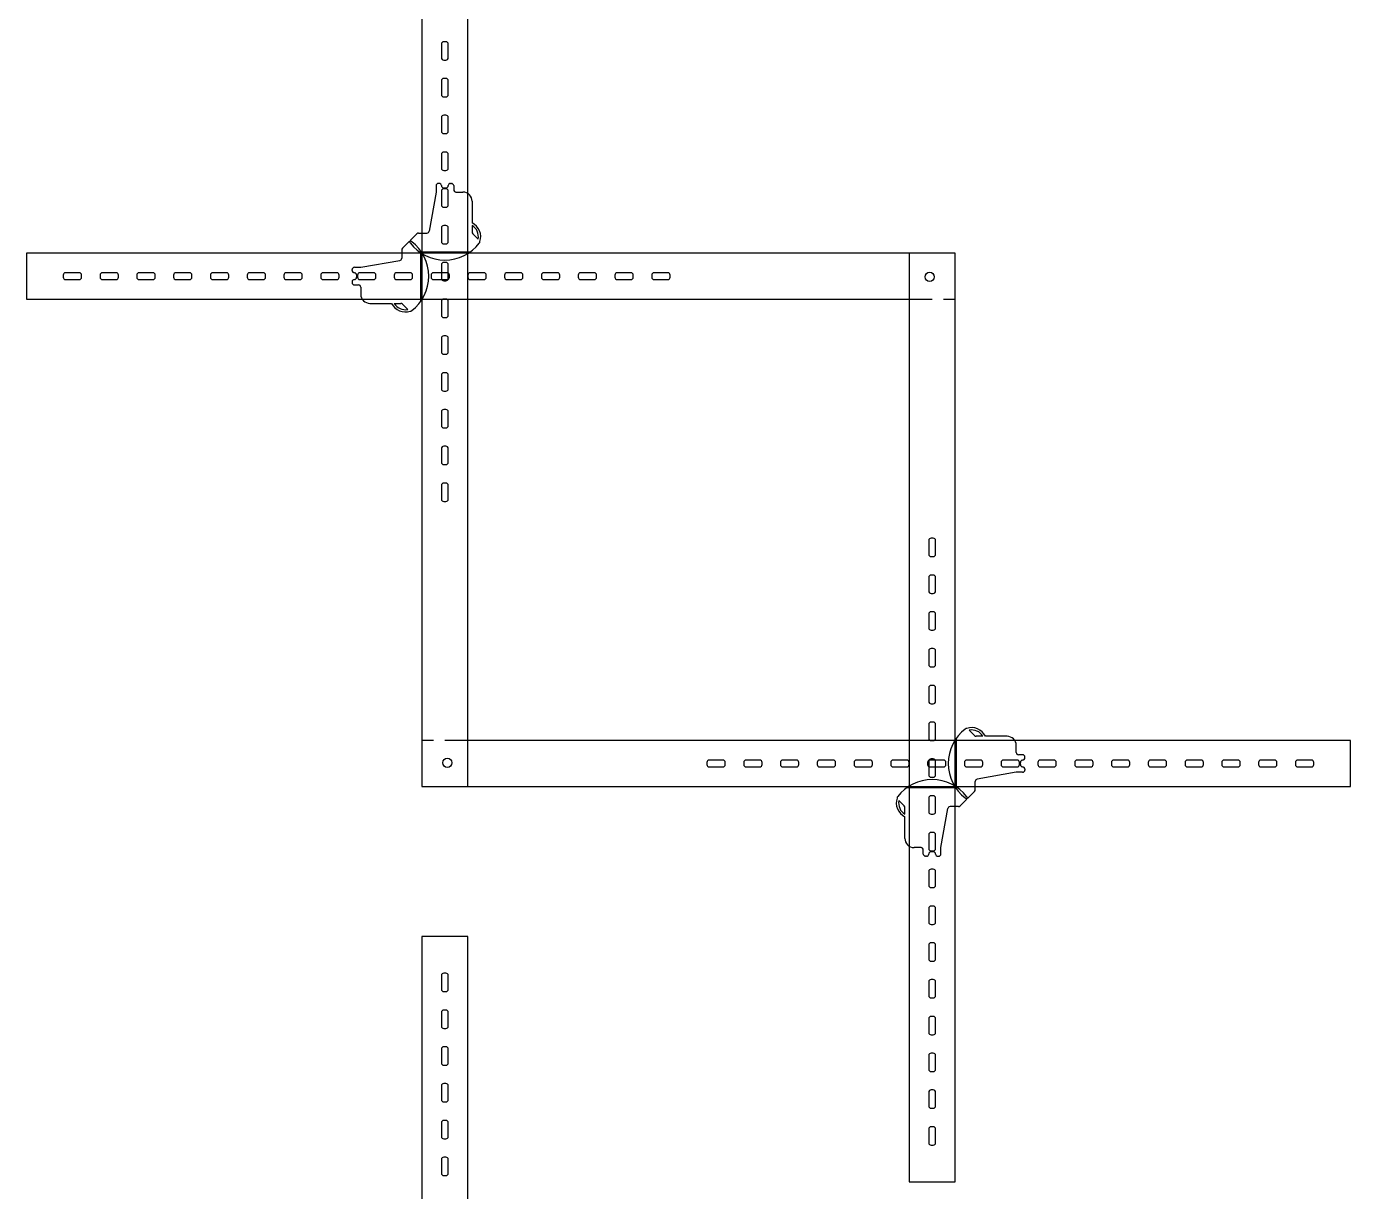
# Model space of a CAD drawing. Header units: inches. Extents: x 2832 to 8547, y -592 to 860.
# Drawn here: x 3682.7 to 3754.7, y -341.4 to -278 of the extents above; entities that cross this region are included whole.
import ezdxf

# ---------------------------------------------------------------- set-up
doc = ezdxf.new("R2010")
doc.units = ezdxf.units.IN
doc.header["$LTSCALE"] = 5
doc.header["$MEASUREMENT"] = 0
doc.linetypes.add('HIDDEN', pattern=[0.375, 0.25, -0.125])
doc.layers.add('FORM', color=5, linetype='Continuous')

# ---------------------------------------------------------------- blocks, each defined once
blk = doc.blocks.new('*U842')
for p, q in [((-2.5, 48), (-2.5, -2.5)), ((0, -2.5), (0, 48)), ((-24, 26.5), (-24, 24)), ((26.5, 26.5), (-24, 26.5)), ((24, 26.5), (24, -24)), ((26.5, -24), (26.5, 26.5)), ((-24, 24), (24, 24)), ((48, 0), (0, 0)), ((48, -2.5), (48, 0)), ((-2.5, -2.5), (48, -2.5)), ((24, -24), (26.5, -24))]:
    blk.add_line(p, q)
at = {"ltscale": 0.1}
for p, q in [((-1.438, 37.875), (-1.438, 37.125)), ((-1.188, 38), (-1.312, 38)), ((-1.062, 37.125), (-1.062, 37.875)), ((-1.312, 37), (-1.188, 37)), ((-1.188, 36), (-1.312, 36)), ((-1.438, 35.875), (-1.438, 35.125)), ((-1.062, 35.125), (-1.062, 35.875)), ((-1.312, 35), (-1.188, 35)), ((-1.438, 33.875), (-1.438, 33.125)), ((-1.188, 34), (-1.312, 34)), ((-1.062, 33.125), (-1.062, 33.875)), ((-1.312, 33), (-1.188, 33)), ((-1.438, 31.875), (-1.438, 31.125)), ((-1.188, 32), (-1.312, 32)), ((-1.062, 31.125), (-1.062, 31.875)), ((-1.312, 31), (-1.188, 31)), ((-1.562, 30.296), (-1.605, 30.296)), ((-0.938, 30.296), (-0.895, 30.296)), ((-1.73, 29.823), (-2.1, 27.7)), ((-1.73, 30.171), (-1.73, 29.823)), ((-1.438, 30.171), (-1.438, 30.171)), ((-1.438, 29.875), (-1.438, 29.125)), ((-1.312, 30.046), (-1.188, 30.046)), ((-1.188, 30), (-1.312, 30)), ((-1.062, 30.171), (-1.062, 30.171)), ((-1.062, 29.125), (-1.062, 29.875)), ((-0.77, 30.171), (-0.77, 29.948)), ((-0.645, 29.823), (-0.27, 29.823)), ((-1.312, 29), (-1.188, 29)), ((0.23, 29.323), (0.23, 28.143)), ((-2.766, 27.559), (-3.114, 27.211)), ((-2.73, 27.596), (-2.73, 27.596)), ((-2.678, 27.596), (-2.223, 27.596)), ((-1.438, 27.875), (-1.438, 27.125)), ((-1.188, 28), (-1.312, 28)), ((-1.062, 27.125), (-1.062, 27.875)), ((0.23, 28.002), (0.23, 27.648)), ((0.266, 27.559), (0.559, 27.266)), ((-3.596, 26.73), (-3.596, 26.73)), ((-3.596, 26.678), (-3.596, 26.223)), ((-3.559, 26.766), (-3.211, 27.114)), ((-1.312, 27), (-1.188, 27)), ((-5.823, 25.73), (-3.7, 26.1)), ((0.102, 26.547), (-2.602, 26.547)), ((-2.547, 23.898), (-2.547, 26.602)), ((0.032, 26.5), (-2.532, 26.5)), ((-2.5, 23.968), (-2.5, 26.532)), ((-1.188, 26), (-1.312, 26)), ((-22, 25.312), (-22, 25.188)), ((-21.125, 25.438), (-21.875, 25.438)), ((-21, 25.188), (-21, 25.312)), ((-20, 25.312), (-20, 25.188)), ((-19.125, 25.438), (-19.875, 25.438)), ((-19, 25.188), (-19, 25.312)), ((-18, 25.312), (-18, 25.188)), ((-17.125, 25.438), (-17.875, 25.438)), ((-17, 25.188), (-17, 25.312)), ((-16, 25.312), (-16, 25.188)), ((-15.125, 25.438), (-15.875, 25.438)), ((-15, 25.188), (-15, 25.312)), ((-14, 25.312), (-14, 25.188)), ((-13.125, 25.438), (-13.875, 25.438)), ((-13, 25.188), (-13, 25.312)), ((-12, 25.312), (-12, 25.188)), ((-11.125, 25.438), (-11.875, 25.438)), ((-11, 25.188), (-11, 25.312)), ((-10, 25.312), (-10, 25.188)), ((-9.125, 25.438), (-9.875, 25.438)), ((-9, 25.188), (-9, 25.312)), ((-8, 25.312), (-8, 25.188)), ((-7.125, 25.438), (-7.875, 25.438)), ((-7, 25.188), (-7, 25.312)), ((-6.296, 25.563), (-6.296, 25.605)), ((-6.171, 25.73), (-5.823, 25.73)), ((-6.171, 25.438), (-6.171, 25.438)), ((-6.046, 25.313), (-6.046, 25.188)), ((-6, 25.312), (-6, 25.188)), ((-5.125, 25.438), (-5.875, 25.438)), ((-5, 25.188), (-5, 25.312)), ((-4, 25.312), (-4, 25.188)), ((-3.125, 25.438), (-3.875, 25.438)), ((-3, 25.188), (-3, 25.312)), ((-2, 25.312), (-2, 25.188)), ((-1.125, 25.438), (-1.875, 25.438)), ((-1.438, 25.875), (-1.438, 25.125)), ((-1.062, 25.125), (-1.062, 25.875)), ((-1, 25.188), (-1, 25.312)), ((0, 25.312), (0, 25.188)), ((0.875, 25.438), (0.125, 25.438)), ((1, 25.188), (1, 25.312)), ((2, 25.312), (2, 25.188)), ((2.875, 25.438), (2.125, 25.438)), ((3, 25.188), (3, 25.312)), ((4, 25.312), (4, 25.188)), ((4.875, 25.438), (4.125, 25.438)), ((5, 25.188), (5, 25.312)), ((6, 25.312), (6, 25.188)), ((6.875, 25.438), (6.125, 25.438)), ((7, 25.188), (7, 25.312)), ((8, 25.312), (8, 25.188)), ((8, 25.312), (8, 25.188)), ((8.875, 25.438), (8.125, 25.438)), ((8.875, 25.438), (8.125, 25.438)), ((9, 25.188), (9, 25.312)), ((9, 25.188), (9, 25.312)), ((10, 25.312), (10, 25.188)), ((10, 25.312), (10, 25.188)), ((10.875, 25.438), (10.125, 25.438)), ((10.875, 25.438), (10.125, 25.438)), ((11, 25.188), (11, 25.312)), ((11, 25.188), (11, 25.312)), ((-21.875, 25.062), (-21.125, 25.062)), ((-19.875, 25.062), (-19.125, 25.062)), ((-17.875, 25.062), (-17.125, 25.062)), ((-15.875, 25.062), (-15.125, 25.062)), ((-13.875, 25.062), (-13.125, 25.062)), ((-11.875, 25.062), (-11.125, 25.062)), ((-9.875, 25.062), (-9.125, 25.062)), ((-7.875, 25.062), (-7.125, 25.062)), ((-6.296, 24.938), (-6.296, 24.895)), ((-6.171, 25.063), (-6.171, 25.063)), ((-6.171, 24.77), (-5.948, 24.77)), ((-5.875, 25.062), (-5.125, 25.062)), ((-5.823, 24.645), (-5.823, 24.27)), ((-3.875, 25.062), (-3.125, 25.062)), ((-1.875, 25.062), (-1.125, 25.062)), ((-1.312, 25), (-1.188, 25)), ((0.125, 25.062), (0.875, 25.062)), ((2.125, 25.062), (2.875, 25.062)), ((4.125, 25.062), (4.875, 25.062)), ((6.125, 25.062), (6.875, 25.062)), ((8.125, 25.062), (8.875, 25.062)), ((8.125, 25.062), (8.875, 25.062)), ((10.125, 25.062), (10.875, 25.062)), ((10.125, 25.062), (10.875, 25.062)), ((-5.323, 23.77), (-4.143, 23.77)), ((-4.002, 23.77), (-3.648, 23.77)), ((-1.438, 23.875), (-1.438, 23.125)), ((-1.188, 24), (-1.312, 24)), ((-1.062, 23.125), (-1.062, 23.875)), ((-3.559, 23.734), (-3.266, 23.441)), ((-1.312, 23), (-1.188, 23)), ((-1.438, 21.875), (-1.438, 21.125)), ((-1.188, 22), (-1.312, 22)), ((-1.062, 21.125), (-1.062, 21.875)), ((-1.312, 21), (-1.188, 21)), ((-1.438, 19.875), (-1.438, 19.125)), ((-1.188, 20), (-1.312, 20)), ((-1.062, 19.125), (-1.062, 19.875)), ((-1.312, 19), (-1.188, 19)), ((-1.188, 18), (-1.312, 18)), ((-1.438, 17.875), (-1.438, 17.125)), ((-1.062, 17.125), (-1.062, 17.875)), ((-1.312, 17), (-1.188, 17)), ((-1.438, 15.875), (-1.438, 15.125)), ((-1.438, 15.875), (-1.438, 15.125)), ((-1.188, 16), (-1.312, 16)), ((-1.188, 16), (-1.312, 16)), ((-1.062, 15.125), (-1.062, 15.875)), ((-1.062, 15.125), (-1.062, 15.875)), ((-1.312, 15), (-1.188, 15)), ((-1.312, 15), (-1.188, 15)), ((-1.438, 13.875), (-1.438, 13.125)), ((-1.438, 13.875), (-1.438, 13.125)), ((-1.188, 14), (-1.312, 14)), ((-1.188, 14), (-1.312, 14)), ((-1.062, 13.125), (-1.062, 13.875)), ((-1.062, 13.125), (-1.062, 13.875)), ((-1.312, 13), (-1.188, 13)), ((-1.312, 13), (-1.188, 13)), ((25.062, 10.875), (25.062, 10.125)), ((25.062, 10.875), (25.062, 10.125)), ((25.312, 11), (25.188, 11)), ((25.312, 11), (25.188, 11)), ((25.438, 10.125), (25.438, 10.875)), ((25.438, 10.125), (25.438, 10.875)), ((25.188, 10), (25.312, 10)), ((25.188, 10), (25.312, 10)), ((25.062, 8.875), (25.062, 8.125)), ((25.062, 8.875), (25.062, 8.125)), ((25.312, 9), (25.188, 9)), ((25.312, 9), (25.188, 9)), ((25.438, 8.125), (25.438, 8.875)), ((25.438, 8.125), (25.438, 8.875)), ((25.188, 8), (25.312, 8)), ((25.188, 8), (25.312, 8)), ((25.062, 6.875), (25.062, 6.125)), ((25.312, 7), (25.188, 7)), ((25.438, 6.125), (25.438, 6.875)), ((25.188, 6), (25.312, 6)), ((25.062, 4.875), (25.062, 4.125)), ((25.312, 5), (25.188, 5)), ((25.438, 4.125), (25.438, 4.875)), ((25.188, 4), (25.312, 4)), ((25.312, 3), (25.188, 3)), ((25.062, 2.875), (25.062, 2.125)), ((25.438, 2.125), (25.438, 2.875)), ((25.188, 2), (25.312, 2)), ((25.062, 0.875), (25.062, 0.125)), ((25.312, 1), (25.188, 1)), ((25.438, 0.125), (25.438, 0.875)), ((25.188, 0), (25.312, 0)), ((26.5, 0.032), (26.5, -2.532)), ((26.547, 0.102), (26.547, -2.602)), ((27.559, 0.266), (27.266, 0.559)), ((28.002, 0.23), (27.648, 0.23)), ((29.323, 0.23), (28.143, 0.23)), ((29.823, -0.645), (29.823, -0.27)), ((13, -1.188), (13, -1.312)), ((13, -1.188), (13, -1.312)), ((13.875, -1.062), (13.125, -1.062)), ((13.875, -1.062), (13.125, -1.062)), ((13.125, -1.438), (13.875, -1.438)), ((13.125, -1.438), (13.875, -1.438)), ((14, -1.312), (14, -1.188)), ((14, -1.312), (14, -1.188)), ((15, -1.188), (15, -1.312)), ((15, -1.188), (15, -1.312)), ((15.875, -1.062), (15.125, -1.062)), ((15.875, -1.062), (15.125, -1.062)), ((15.125, -1.438), (15.875, -1.438)), ((15.125, -1.438), (15.875, -1.438)), ((16, -1.312), (16, -1.188)), ((16, -1.312), (16, -1.188)), ((17, -1.188), (17, -1.312)), ((17.875, -1.062), (17.125, -1.062)), ((17.125, -1.438), (17.875, -1.438)), ((18, -1.312), (18, -1.188)), ((19, -1.188), (19, -1.312)), ((19.875, -1.062), (19.125, -1.062)), ((19.125, -1.438), (19.875, -1.438)), ((20, -1.312), (20, -1.188)), ((21, -1.188), (21, -1.312)), ((21.875, -1.062), (21.125, -1.062)), ((21.125, -1.438), (21.875, -1.438)), ((22, -1.312), (22, -1.188)), ((23, -1.188), (23, -1.312)), ((23.875, -1.062), (23.125, -1.062)), ((23.125, -1.438), (23.875, -1.438)), ((24, -1.312), (24, -1.188)), ((25, -1.188), (25, -1.312)), ((25.062, -1.125), (25.062, -1.875)), ((25.875, -1.062), (25.125, -1.062)), ((25.125, -1.438), (25.875, -1.438)), ((25.312, -1), (25.188, -1)), ((25.438, -1.875), (25.438, -1.125)), ((26, -1.312), (26, -1.188)), ((27, -1.188), (27, -1.312)), ((27.875, -1.062), (27.125, -1.062)), ((27.125, -1.438), (27.875, -1.438)), ((28, -1.312), (28, -1.188)), ((29, -1.188), (29, -1.312)), ((29.875, -1.062), (29.125, -1.062)), ((29.125, -1.438), (29.875, -1.438)), ((30.171, -0.77), (29.948, -0.77)), ((30, -1.312), (30, -1.188)), ((30.046, -1.313), (30.046, -1.188)), ((30.171, -1.063), (30.171, -1.063)), ((30.171, -1.438), (30.171, -1.438)), ((30.296, -0.938), (30.296, -0.895)), ((31, -1.188), (31, -1.312)), ((31.875, -1.062), (31.125, -1.062)), ((31.125, -1.438), (31.875, -1.438)), ((32, -1.312), (32, -1.188)), ((33, -1.188), (33, -1.312)), ((33.875, -1.062), (33.125, -1.062)), ((33.125, -1.438), (33.875, -1.438)), ((34, -1.312), (34, -1.188)), ((35, -1.188), (35, -1.312)), ((35.875, -1.062), (35.125, -1.062)), ((35.125, -1.438), (35.875, -1.438)), ((36, -1.312), (36, -1.188)), ((37, -1.188), (37, -1.312)), ((37.875, -1.062), (37.125, -1.062)), ((37.125, -1.438), (37.875, -1.438)), ((38, -1.312), (38, -1.188)), ((39, -1.188), (39, -1.312)), ((39.875, -1.062), (39.125, -1.062)), ((39.125, -1.438), (39.875, -1.438)), ((40, -1.312), (40, -1.188)), ((41, -1.188), (41, -1.312)), ((41.875, -1.062), (41.125, -1.062)), ((41.125, -1.438), (41.875, -1.438)), ((42, -1.312), (42, -1.188)), ((43, -1.188), (43, -1.312)), ((43.875, -1.062), (43.125, -1.062)), ((43.125, -1.438), (43.875, -1.438)), ((44, -1.312), (44, -1.188)), ((45, -1.188), (45, -1.312)), ((45.875, -1.062), (45.125, -1.062)), ((45.125, -1.438), (45.875, -1.438)), ((46, -1.312), (46, -1.188)), ((25.188, -2), (25.312, -2)), ((29.823, -1.73), (27.7, -2.1)), ((30.171, -1.73), (29.823, -1.73)), ((30.296, -1.563), (30.296, -1.605)), ((23.898, -2.547), (26.602, -2.547)), ((23.968, -2.5), (26.532, -2.5)), ((27.559, -2.766), (27.211, -3.114)), ((27.596, -2.678), (27.596, -2.223)), ((27.596, -2.73), (27.596, -2.73)), ((23.734, -3.559), (23.441, -3.266)), ((25.062, -3.125), (25.062, -3.875)), ((25.312, -3), (25.188, -3)), ((25.438, -3.875), (25.438, -3.125)), ((26.678, -3.596), (26.223, -3.596)), ((26.73, -3.596), (26.73, -3.596)), ((26.766, -3.559), (27.114, -3.211)), ((23.77, -4.002), (23.77, -3.648)), ((23.77, -5.323), (23.77, -4.143)), ((25.188, -4), (25.312, -4)), ((25.73, -5.823), (26.1, -3.7)), ((25.312, -5), (25.188, -5)), ((25.062, -5.125), (25.062, -5.875)), ((25.438, -5.875), (25.438, -5.125)), ((24.645, -5.823), (24.27, -5.823)), ((24.77, -6.171), (24.77, -5.948)), ((24.938, -6.296), (24.895, -6.296)), ((25.062, -6.171), (25.062, -6.171)), ((25.188, -6), (25.312, -6)), ((25.312, -6.046), (25.188, -6.046)), ((25.438, -6.171), (25.438, -6.171)), ((25.562, -6.296), (25.605, -6.296)), ((25.73, -6.171), (25.73, -5.823)), ((25.062, -7.125), (25.062, -7.875)), ((25.312, -7), (25.188, -7)), ((25.438, -7.875), (25.438, -7.125)), ((25.188, -8), (25.312, -8)), ((25.062, -9.125), (25.062, -9.875)), ((25.312, -9), (25.188, -9)), ((25.438, -9.875), (25.438, -9.125)), ((25.188, -10), (25.312, -10)), ((25.062, -11.125), (25.062, -11.875)), ((25.312, -11), (25.188, -11)), ((25.438, -11.875), (25.438, -11.125)), ((25.188, -12), (25.312, -12)), ((25.062, -13.125), (25.062, -13.875)), ((25.312, -13), (25.188, -13)), ((25.438, -13.875), (25.438, -13.125)), ((25.188, -14), (25.312, -14)), ((25.312, -15), (25.188, -15)), ((25.062, -15.125), (25.062, -15.875)), ((25.438, -15.875), (25.438, -15.125)), ((25.188, -16), (25.312, -16)), ((25.062, -17.125), (25.062, -17.875)), ((25.312, -17), (25.188, -17)), ((25.438, -17.875), (25.438, -17.125)), ((25.188, -18), (25.312, -18)), ((25.062, -19.125), (25.062, -19.875)), ((25.312, -19), (25.188, -19)), ((25.438, -19.875), (25.438, -19.125)), ((25.188, -20), (25.312, -20)), ((25.062, -21.125), (25.062, -21.875)), ((25.312, -21), (25.188, -21)), ((25.438, -21.875), (25.438, -21.125)), ((25.188, -22), (25.312, -22))]:
    blk.add_line(p, q, dxfattribs=at)
at = {"linetype": 'HIDDEN'}
for p, q in [((24, 24), (26.5, 24)), ((0, 0), (-2.5, 0))]:
    blk.add_line(p, q, dxfattribs=at)
for centre in [(25.113, 25.21), (-1.113, -1.21)]:
    blk.add_circle(centre, 0.25)
at = {"ltscale": 0.1}
for centre, radius, start, end in [((-1.312, 37.875), 0.125, 90, 180), ((-1.188, 37.875), 0.125, 0, 90), ((-1.312, 37.125), 0.125, 180, 270), ((-1.188, 37.125), 0.125, 270, 0), ((-1.312, 35.875), 0.125, 90, 180), ((-1.188, 35.875), 0.125, 0, 90), ((-1.312, 35.125), 0.125, 180, 270), ((-1.188, 35.125), 0.125, 270, 0), ((-1.312, 33.875), 0.125, 90, 180), ((-1.188, 33.875), 0.125, 0, 90), ((-1.312, 33.125), 0.125, 180, 270), ((-1.188, 33.125), 0.125, 270, 0), ((-1.312, 31.875), 0.125, 90, 180), ((-1.188, 31.875), 0.125, 0, 90), ((-1.312, 31.125), 0.125, 180, 270), ((-1.188, 31.125), 0.125, 270, 0), ((-1.605, 30.171), 0.125, 90, 180), ((-1.562, 30.171), 0.125, 0, 90), ((-0.938, 30.171), 0.125, 90, 180), ((-0.895, 30.171), 0.125, 0, 90), ((-1.312, 30.171), 0.125, 180, 270), ((-1.312, 29.875), 0.125, 90, 180), ((-1.188, 30.171), 0.125, 270, 0), ((-1.188, 29.875), 0.125, 0, 90), ((-0.645, 29.948), 0.125, 180, 270), ((-0.27, 29.323), 0.5, 0, 90), ((-1.312, 29.125), 0.125, 180, 270), ((-1.188, 29.125), 0.125, 270, 0), ((-0.112, 27.407), 0.811, 340.10253, 65.09253), ((-2.678, 27.471), 0.125, 90, 135), ((-2.223, 27.721), 0.125, 270, 350.11445), ((-1.312, 27.875), 0.125, 90, 180), ((-1.188, 27.875), 0.125, 0, 90), ((-0.112, 27.407), 0.686, 348.14327, 60.13964), ((0.355, 27.648), 0.125, 180, 225), ((-3.471, 26.678), 0.125, 135, 180), ((-3.123, 27.026), 0.125, 52.51471, 135), ((-3.026, 27.123), 0.125, 135, 217.48529), ((-1.25, 28.485), 2.363, 217.48529, 322.51471), ((-4.485, 25.25), 2.363, 307.48529, 52.51471), ((-1.312, 27.125), 0.125, 180, 270), ((-1.188, 27.125), 0.125, 270, 0), ((0.526, 27.123), 0.125, 322.51471, 3.75736), ((-3.721, 26.223), 0.125, 279.88555, 0), ((-1.312, 25.875), 0.125, 90, 180), ((-1.188, 25.875), 0.125, 0, 90), ((-21.875, 25.312), 0.125, 90, 180), ((-21.125, 25.312), 0.125, 0, 90), ((-19.875, 25.312), 0.125, 90, 180), ((-19.125, 25.312), 0.125, 0, 90), ((-17.875, 25.312), 0.125, 90, 180), ((-17.125, 25.312), 0.125, 0, 90), ((-15.875, 25.312), 0.125, 90, 180), ((-15.125, 25.312), 0.125, 0, 90), ((-13.875, 25.312), 0.125, 90, 180), ((-13.125, 25.312), 0.125, 0, 90), ((-11.875, 25.312), 0.125, 90, 180), ((-11.125, 25.312), 0.125, 0, 90), ((-9.875, 25.312), 0.125, 90, 180), ((-9.125, 25.312), 0.125, 0, 90), ((-7.875, 25.312), 0.125, 90, 180), ((-7.125, 25.312), 0.125, 0, 90), ((-6.171, 25.605), 0.125, 90, 180), ((-6.171, 25.563), 0.125, 180, 270), ((-6.171, 25.313), 0.125, 0, 90), ((-5.875, 25.312), 0.125, 90, 180), ((-5.125, 25.312), 0.125, 0, 90), ((-3.875, 25.312), 0.125, 90, 180), ((-3.125, 25.312), 0.125, 0, 90), ((-1.875, 25.312), 0.125, 90, 180), ((-1.125, 25.312), 0.125, 0, 90), ((0.125, 25.312), 0.125, 90, 180), ((0.875, 25.312), 0.125, 0, 90), ((2.125, 25.312), 0.125, 90, 180), ((2.875, 25.312), 0.125, 0, 90), ((4.125, 25.312), 0.125, 90, 180), ((4.875, 25.312), 0.125, 0, 90), ((6.125, 25.312), 0.125, 90, 180), ((6.875, 25.312), 0.125, 0, 90), ((8.125, 25.312), 0.125, 90, 180), ((8.125, 25.312), 0.125, 90, 180), ((8.875, 25.312), 0.125, 0, 90), ((8.875, 25.312), 0.125, 0, 90), ((10.125, 25.312), 0.125, 90, 180), ((10.125, 25.312), 0.125, 90, 180), ((10.875, 25.312), 0.125, 0, 90), ((10.875, 25.312), 0.125, 0, 90), ((-21.875, 25.188), 0.125, 180, 270), ((-21.125, 25.188), 0.125, 270, 0), ((-19.875, 25.188), 0.125, 180, 270), ((-19.125, 25.188), 0.125, 270, 0), ((-17.875, 25.188), 0.125, 180, 270), ((-17.125, 25.188), 0.125, 270, 0), ((-15.875, 25.188), 0.125, 180, 270), ((-15.125, 25.188), 0.125, 270, 0), ((-13.875, 25.188), 0.125, 180, 270), ((-13.125, 25.188), 0.125, 270, 0), ((-11.875, 25.188), 0.125, 180, 270), ((-11.125, 25.188), 0.125, 270, 0), ((-9.875, 25.188), 0.125, 180, 270), ((-9.125, 25.188), 0.125, 270, 0), ((-7.875, 25.188), 0.125, 180, 270), ((-7.125, 25.188), 0.125, 270, 0), ((-6.171, 24.938), 0.125, 90, 180), ((-6.171, 24.895), 0.125, 180, 270), ((-6.171, 25.188), 0.125, 270, 0), ((-5.875, 25.188), 0.125, 180, 270), ((-5.948, 24.645), 0.125, 0, 90), ((-5.125, 25.188), 0.125, 270, 0), ((-3.875, 25.188), 0.125, 180, 270), ((-3.125, 25.188), 0.125, 270, 0), ((-1.875, 25.188), 0.125, 180, 270), ((-1.312, 25.125), 0.125, 180, 270), ((-1.188, 25.125), 0.125, 270, 0), ((-1.125, 25.188), 0.125, 270, 0), ((0.125, 25.188), 0.125, 180, 270), ((0.875, 25.188), 0.125, 270, 0), ((2.125, 25.188), 0.125, 180, 270), ((2.875, 25.188), 0.125, 270, 0), ((4.125, 25.188), 0.125, 180, 270), ((4.875, 25.188), 0.125, 270, 0), ((6.125, 25.188), 0.125, 180, 270), ((6.875, 25.188), 0.125, 270, 0), ((8.125, 25.188), 0.125, 180, 270), ((8.125, 25.188), 0.125, 180, 270), ((8.875, 25.188), 0.125, 270, 0), ((8.875, 25.188), 0.125, 270, 0), ((10.125, 25.188), 0.125, 180, 270), ((10.125, 25.188), 0.125, 180, 270), ((10.875, 25.188), 0.125, 270, 0), ((10.875, 25.188), 0.125, 270, 0), ((-5.323, 24.27), 0.5, 180, 270), ((-3.407, 24.112), 0.811, 204.90747, 289.89747), ((-3.407, 24.112), 0.686, 209.86036, 281.85673), ((-3.648, 23.645), 0.125, 45, 90), ((-1.312, 23.875), 0.125, 90, 180), ((-1.188, 23.875), 0.125, 0, 90), ((-3.123, 23.474), 0.125, 266.24264, 307.48529), ((-1.312, 23.125), 0.125, 180, 270), ((-1.188, 23.125), 0.125, 270, 0), ((-1.312, 21.875), 0.125, 90, 180), ((-1.188, 21.875), 0.125, 0, 90), ((-1.312, 21.125), 0.125, 180, 270), ((-1.188, 21.125), 0.125, 270, 0), ((-1.312, 19.875), 0.125, 90, 180), ((-1.188, 19.875), 0.125, 0, 90), ((-1.312, 19.125), 0.125, 180, 270), ((-1.188, 19.125), 0.125, 270, 0), ((-1.312, 17.875), 0.125, 90, 180), ((-1.188, 17.875), 0.125, 0, 90), ((-1.312, 17.125), 0.125, 180, 270), ((-1.188, 17.125), 0.125, 270, 0), ((-1.312, 15.875), 0.125, 90, 180), ((-1.312, 15.875), 0.125, 90, 180), ((-1.188, 15.875), 0.125, 0, 90), ((-1.188, 15.875), 0.125, 0, 90), ((-1.312, 15.125), 0.125, 180, 270), ((-1.312, 15.125), 0.125, 180, 270), ((-1.188, 15.125), 0.125, 270, 0), ((-1.188, 15.125), 0.125, 270, 0), ((-1.312, 13.875), 0.125, 90, 180), ((-1.312, 13.875), 0.125, 90, 180), ((-1.188, 13.875), 0.125, 0, 90), ((-1.188, 13.875), 0.125, 0, 90), ((-1.312, 13.125), 0.125, 180, 270), ((-1.312, 13.125), 0.125, 180, 270), ((-1.188, 13.125), 0.125, 270, 0), ((-1.188, 13.125), 0.125, 270, 0), ((25.188, 10.875), 0.125, 90, 180), ((25.188, 10.875), 0.125, 90, 180), ((25.312, 10.875), 0.125, 0, 90), ((25.312, 10.875), 0.125, 0, 90), ((25.188, 10.125), 0.125, 180, 270), ((25.188, 10.125), 0.125, 180, 270), ((25.312, 10.125), 0.125, 270, 0), ((25.312, 10.125), 0.125, 270, 0), ((25.188, 8.875), 0.125, 90, 180), ((25.188, 8.875), 0.125, 90, 180), ((25.312, 8.875), 0.125, 0, 90), ((25.312, 8.875), 0.125, 0, 90), ((25.188, 8.125), 0.125, 180, 270), ((25.188, 8.125), 0.125, 180, 270), ((25.312, 8.125), 0.125, 270, 0), ((25.312, 8.125), 0.125, 270, 0), ((25.188, 6.875), 0.125, 90, 180), ((25.312, 6.875), 0.125, 0, 90), ((25.188, 6.125), 0.125, 180, 270), ((25.312, 6.125), 0.125, 270, 0), ((25.188, 4.875), 0.125, 90, 180), ((25.312, 4.875), 0.125, 0, 90), ((25.188, 4.125), 0.125, 180, 270), ((25.312, 4.125), 0.125, 270, 0), ((25.188, 2.875), 0.125, 90, 180), ((25.312, 2.875), 0.125, 0, 90), ((25.188, 2.125), 0.125, 180, 270), ((25.312, 2.125), 0.125, 270, 0), ((25.188, 0.875), 0.125, 90, 180), ((25.312, 0.875), 0.125, 0, 90), ((25.188, 0.125), 0.125, 180, 270), ((25.312, 0.125), 0.125, 270, 0), ((28.485, -1.25), 2.363, 127.48529, 232.51471), ((27.123, 0.526), 0.125, 86.24264, 127.48529), ((27.407, -0.112), 0.811, 24.90747, 109.89747), ((27.407, -0.112), 0.686, 29.86036, 101.85673), ((27.648, 0.355), 0.125, 225, 270), ((29.323, -0.27), 0.5, 0, 90), ((29.948, -0.645), 0.125, 180, 270), ((13.125, -1.188), 0.125, 90, 180), ((13.125, -1.188), 0.125, 90, 180), ((13.125, -1.312), 0.125, 180, 270), ((13.125, -1.312), 0.125, 180, 270), ((13.875, -1.188), 0.125, 0, 90), ((13.875, -1.188), 0.125, 0, 90), ((13.875, -1.312), 0.125, 270, 0), ((13.875, -1.312), 0.125, 270, 0), ((15.125, -1.188), 0.125, 90, 180), ((15.125, -1.188), 0.125, 90, 180), ((15.125, -1.312), 0.125, 180, 270), ((15.125, -1.312), 0.125, 180, 270), ((15.875, -1.188), 0.125, 0, 90), ((15.875, -1.188), 0.125, 0, 90), ((15.875, -1.312), 0.125, 270, 0), ((15.875, -1.312), 0.125, 270, 0), ((17.125, -1.188), 0.125, 90, 180), ((17.125, -1.312), 0.125, 180, 270), ((17.875, -1.188), 0.125, 0, 90), ((17.875, -1.312), 0.125, 270, 0), ((19.125, -1.188), 0.125, 90, 180), ((19.125, -1.312), 0.125, 180, 270), ((19.875, -1.188), 0.125, 0, 90), ((19.875, -1.312), 0.125, 270, 0), ((21.125, -1.188), 0.125, 90, 180), ((21.125, -1.312), 0.125, 180, 270), ((21.875, -1.188), 0.125, 0, 90), ((21.875, -1.312), 0.125, 270, 0), ((23.125, -1.188), 0.125, 90, 180), ((23.125, -1.312), 0.125, 180, 270), ((23.875, -1.188), 0.125, 0, 90), ((23.875, -1.312), 0.125, 270, 0), ((25.125, -1.188), 0.125, 90, 180), ((25.125, -1.312), 0.125, 180, 270), ((25.188, -1.125), 0.125, 90, 180), ((25.312, -1.125), 0.125, 0, 90), ((25.875, -1.188), 0.125, 0, 90), ((25.875, -1.312), 0.125, 270, 0), ((27.125, -1.188), 0.125, 90, 180), ((27.125, -1.312), 0.125, 180, 270), ((27.875, -1.188), 0.125, 0, 90), ((27.875, -1.312), 0.125, 270, 0), ((29.125, -1.188), 0.125, 90, 180), ((29.125, -1.312), 0.125, 180, 270), ((29.875, -1.188), 0.125, 0, 90), ((29.875, -1.312), 0.125, 270, 0), ((30.171, -1.188), 0.125, 90, 180), ((30.171, -1.313), 0.125, 180, 270), ((30.171, -0.895), 0.125, 0, 90), ((30.171, -0.938), 0.125, 270, 0), ((30.171, -1.563), 0.125, 0, 90), ((31.125, -1.188), 0.125, 90, 180), ((31.125, -1.312), 0.125, 180, 270), ((31.875, -1.188), 0.125, 0, 90), ((31.875, -1.312), 0.125, 270, 0), ((33.125, -1.188), 0.125, 90, 180), ((33.125, -1.312), 0.125, 180, 270), ((33.875, -1.188), 0.125, 0, 90), ((33.875, -1.312), 0.125, 270, 0), ((35.125, -1.188), 0.125, 90, 180), ((35.125, -1.312), 0.125, 180, 270), ((35.875, -1.188), 0.125, 0, 90), ((35.875, -1.312), 0.125, 270, 0), ((37.125, -1.188), 0.125, 90, 180), ((37.125, -1.312), 0.125, 180, 270), ((37.875, -1.188), 0.125, 0, 90), ((37.875, -1.312), 0.125, 270, 0), ((39.125, -1.188), 0.125, 90, 180), ((39.125, -1.312), 0.125, 180, 270), ((39.875, -1.188), 0.125, 0, 90), ((39.875, -1.312), 0.125, 270, 0), ((41.125, -1.188), 0.125, 90, 180), ((41.125, -1.312), 0.125, 180, 270), ((41.875, -1.188), 0.125, 0, 90), ((41.875, -1.312), 0.125, 270, 0), ((43.125, -1.188), 0.125, 90, 180), ((43.125, -1.312), 0.125, 180, 270), ((43.875, -1.188), 0.125, 0, 90), ((43.875, -1.312), 0.125, 270, 0), ((45.125, -1.188), 0.125, 90, 180), ((45.125, -1.312), 0.125, 180, 270), ((45.875, -1.188), 0.125, 0, 90), ((45.875, -1.312), 0.125, 270, 0), ((25.25, -4.485), 2.363, 37.48529, 142.51471), ((25.188, -1.875), 0.125, 180, 270), ((25.312, -1.875), 0.125, 270, 0), ((27.721, -2.223), 0.125, 99.88555, 180), ((30.171, -1.605), 0.125, 270, 0), ((27.471, -2.678), 0.125, 315, 0), ((24.112, -3.407), 0.811, 160.10253, 245.09253), ((23.474, -3.123), 0.125, 142.51471, 183.75736), ((24.112, -3.407), 0.686, 168.14327, 240.13964), ((23.645, -3.648), 0.125, 0, 45), ((25.188, -3.125), 0.125, 90, 180), ((25.312, -3.125), 0.125, 0, 90), ((26.223, -3.721), 0.125, 90, 170.11445), ((26.678, -3.471), 0.125, 270, 315), ((27.123, -3.026), 0.125, 232.51471, 315), ((27.026, -3.123), 0.125, 315, 37.48529), ((25.188, -3.875), 0.125, 180, 270), ((25.312, -3.875), 0.125, 270, 0), ((25.188, -5.125), 0.125, 90, 180), ((25.312, -5.125), 0.125, 0, 90), ((24.27, -5.323), 0.5, 180, 270), ((24.645, -5.948), 0.125, 0, 90), ((24.895, -6.171), 0.125, 180, 270), ((24.938, -6.171), 0.125, 270, 0), ((25.188, -5.875), 0.125, 180, 270), ((25.188, -6.171), 0.125, 90, 180), ((25.312, -5.875), 0.125, 270, 0), ((25.312, -6.171), 0.125, 0, 90), ((25.562, -6.171), 0.125, 180, 270), ((25.605, -6.171), 0.125, 270, 0), ((25.188, -7.125), 0.125, 90, 180), ((25.312, -7.125), 0.125, 0, 90), ((25.188, -7.875), 0.125, 180, 270), ((25.312, -7.875), 0.125, 270, 0), ((25.188, -9.125), 0.125, 90, 180), ((25.312, -9.125), 0.125, 0, 90), ((25.188, -9.875), 0.125, 180, 270), ((25.312, -9.875), 0.125, 270, 0), ((25.188, -11.125), 0.125, 90, 180), ((25.312, -11.125), 0.125, 0, 90), ((25.188, -11.875), 0.125, 180, 270), ((25.312, -11.875), 0.125, 270, 0), ((25.188, -13.125), 0.125, 90, 180), ((25.312, -13.125), 0.125, 0, 90), ((25.188, -13.875), 0.125, 180, 270), ((25.312, -13.875), 0.125, 270, 0), ((25.188, -15.125), 0.125, 90, 180), ((25.312, -15.125), 0.125, 0, 90), ((25.188, -15.875), 0.125, 180, 270), ((25.312, -15.875), 0.125, 270, 0), ((25.188, -17.125), 0.125, 90, 180), ((25.312, -17.125), 0.125, 0, 90), ((25.188, -17.875), 0.125, 180, 270), ((25.312, -17.875), 0.125, 270, 0), ((25.188, -19.125), 0.125, 90, 180), ((25.312, -19.125), 0.125, 0, 90), ((25.188, -19.875), 0.125, 180, 270), ((25.312, -19.875), 0.125, 270, 0), ((25.188, -21.125), 0.125, 90, 180), ((25.312, -21.125), 0.125, 0, 90), ((25.188, -21.875), 0.125, 180, 270), ((25.312, -21.875), 0.125, 270, 0)]:
    blk.add_arc(centre, radius, start, end, dxfattribs=at)
blk = doc.blocks.new('*U843')
for p, q in [((-2.5, 60), (-2.5, -2.5)), ((0, 60), (-2.5, 60)), ((0, -2.5), (0, 60))]:
    blk.add_line(p, q)
at = {"ltscale": 0.1}
for p, q in [((-1.438, 57.875), (-1.438, 57.125)), ((-1.188, 58), (-1.312, 58)), ((-1.062, 57.125), (-1.062, 57.875)), ((-1.312, 57), (-1.188, 57)), ((-1.438, 55.875), (-1.438, 55.125)), ((-1.188, 56), (-1.312, 56)), ((-1.062, 55.125), (-1.062, 55.875)), ((-1.312, 55), (-1.188, 55)), ((-1.188, 54), (-1.312, 54)), ((-1.438, 53.875), (-1.438, 53.125)), ((-1.062, 53.125), (-1.062, 53.875)), ((-1.312, 53), (-1.188, 53)), ((-1.438, 51.875), (-1.438, 51.125)), ((-1.188, 52), (-1.312, 52)), ((-1.062, 51.125), (-1.062, 51.875)), ((-1.312, 51), (-1.188, 51)), ((-1.438, 49.875), (-1.438, 49.125)), ((-1.188, 50), (-1.312, 50)), ((-1.062, 49.125), (-1.062, 49.875)), ((-1.312, 49), (-1.188, 49)), ((-1.438, 47.875), (-1.438, 47.125)), ((-1.188, 48), (-1.312, 48)), ((-1.062, 47.125), (-1.062, 47.875)), ((-1.312, 47), (-1.188, 47))]:
    blk.add_line(p, q, dxfattribs=at)
for centre, start, end in [((-1.312, 57.875), 90, 180), ((-1.188, 57.875), 0, 90), ((-1.312, 57.125), 180, 270), ((-1.188, 57.125), 270, 0), ((-1.312, 55.875), 90, 180), ((-1.188, 55.875), 0, 90), ((-1.312, 55.125), 180, 270), ((-1.188, 55.125), 270, 0), ((-1.312, 53.875), 90, 180), ((-1.188, 53.875), 0, 90), ((-1.312, 53.125), 180, 270), ((-1.188, 53.125), 270, 0), ((-1.312, 51.875), 90, 180), ((-1.188, 51.875), 0, 90), ((-1.312, 51.125), 180, 270), ((-1.188, 51.125), 270, 0), ((-1.312, 49.875), 90, 180), ((-1.188, 49.875), 0, 90), ((-1.312, 49.125), 180, 270), ((-1.188, 49.125), 270, 0), ((-1.312, 47.875), 90, 180), ((-1.188, 47.875), 0, 90), ((-1.312, 47.125), 180, 270), ((-1.188, 47.125), 270, 0)]:
    blk.add_arc(centre, 0.125, start, end, dxfattribs=at)

msp = doc.modelspace()

# ---------------------------------------------------------------- block references
at = {"layer": 'FORM'}
for name, p in [('*U842', (3706.71118, -316.84605)), ('*U843', (3706.71118, -387.5012))]:
    msp.add_blockref(name, p, dxfattribs=at)

doc.saveas('drawing.dxf')
